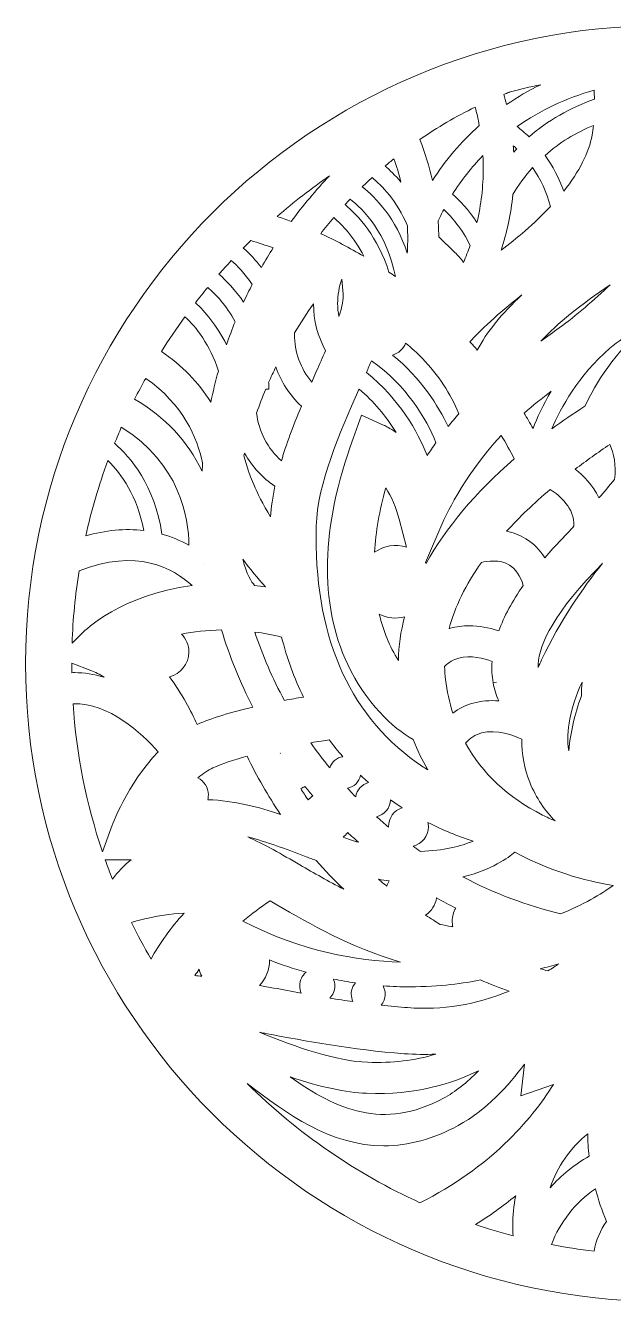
# Model space of a CAD drawing. Header units: millimetres. Extents: x -92 to 553, y -779 to 225.
# Drawn here: x 246.1 to 386.5, y -456.4 to -151.6 of the extents above; entities that cross this region are included whole.
import ezdxf

# ---------------------------------------------------------------- set-up
doc = ezdxf.new("R2010")
doc.units = ezdxf.units.MM
doc.header["$MEASUREMENT"] = 0
doc.layers.add('Layer 7', color=7, linetype='Continuous')

msp = doc.modelspace()

# ---------------------------------------------------------------- linework, layer by layer
at = {"layer": 'Layer 7', "lineweight": 0}
for points, knots in [([(398.47, -151.61), (314.43, -151.61), (246.07, -219.98), (246.07, -304.01), (246.07, -387.59), (314.05, -455.95), (397.62, -456.41), (397.62, -456.41), (399.38, -456.41), (399.38, -456.41), (482.91, -455.92), (550.87, -387.55), (550.87, -304.01), (550.87, -219.98), (482.5, -151.61), (398.47, -151.61)], [0, 0, 0, 0, 1, 1, 1, 2, 2, 2, 3, 3, 3, 4, 4, 4, 5, 5, 5, 5]), ([(360.3, -168.05), (360.69, -167.9), (361.09, -167.74), (361.49, -167.59), (361.49, -167.59), (361.59, -167.55), (361.59, -167.55), (364.05, -166.88), (366.55, -166.28), (369.09, -165.74), (366.25, -167.12), (363.53, -168.7), (360.94, -170.46), (360.74, -169.64), (360.52, -168.84), (360.3, -168.05)], [0, 0, 0, 0, 1, 1, 1, 2, 2, 2, 3, 3, 3, 4, 4, 4, 5, 5, 5, 5]), ([(366.32, -178.22), (365.24, -177.17), (364.25, -176.36), (363.45, -175.76), (369.04, -171.83), (375.21, -168.91), (381.82, -167.05), (381.87, -167.71), (381.9, -168.43), (381.93, -169.21), (376.13, -171.22), (370.76, -174.32), (366.32, -178.22)], [0, 0, 0, 0, 1, 1, 1, 2, 2, 2, 3, 3, 3, 4, 4, 4, 4]), ([(343.24, -188.65), (342.49, -185.28), (341.47, -181.99), (340.2, -178.84), (344.43, -175.93), (348.88, -173.33), (353.45, -171.1), (353.8, -172.44), (354.13, -173.9), (354.42, -175.53), (350.05, -179.41), (346.29, -183.82), (343.24, -188.65)], [0, 0, 0, 0, 1, 1, 1, 2, 2, 2, 3, 3, 3, 4, 4, 4, 4]), ([(381.7, -175.48), (381.61, -176.32), (381.5, -177.08), (381.37, -177.81), (380.6, -181.97), (378.33, -186.46), (374.59, -191.15), (373.48, -188.06), (371.98, -185.2), (370.12, -182.62), (373.53, -179.61), (377.42, -177.22), (381.7, -175.48)], [0, 0, 0, 0, 1, 1, 1, 2, 2, 2, 3, 3, 3, 4, 4, 4, 4]), ([(353.85, -198.64), (351.85, -195.58), (349.7, -193.36), (348.03, -191.9), (350.11, -188.59), (352.54, -185.5), (355.28, -182.69), (355.34, -183.77), (355.37, -184.77), (355.37, -185.71), (355.37, -190.05), (354.86, -194.39), (353.85, -198.64)], [0, 0, 0, 0, 1, 1, 1, 2, 2, 2, 3, 3, 3, 4, 4, 4, 4]), ([(362.53, -180.32), (362.81, -180.57), (363.09, -180.83), (363.37, -181.09), (363.11, -181.36), (362.88, -181.62), (362.65, -181.87), (362.61, -181.37), (362.58, -180.85), (362.53, -180.32)], [0, 0, 0, 0, 1, 1, 1, 2, 2, 2, 3, 3, 3, 3]), ([(331.93, -185.18), (332.67, -184.55), (333.37, -183.97), (334.03, -183.44), (334.69, -185.25), (335.25, -187.11), (335.72, -189.01), (334.35, -187.38), (333.03, -186.11), (331.93, -185.18)], [0, 0, 0, 0, 1, 1, 1, 2, 2, 2, 3, 3, 3, 3]), ([(367.14, -185.56), (369.03, -188.3), (370.47, -191.41), (371.43, -194.82), (367.52, -199), (363.16, -202.62), (359.65, -205.28), (361.05, -201), (361.98, -196.55), (362.45, -192.01), (363.71, -189.76), (365.29, -187.59), (367.14, -185.56)], [0, 0, 0, 0, 1, 1, 1, 2, 2, 2, 3, 3, 3, 4, 4, 4, 4]), ([(306.13, -197.21), (310.12, -193.75), (314.32, -190.51), (318.66, -187.51), (315.39, -190.95), (312.33, -194.59), (309.51, -198.42), (308.38, -198), (307.25, -197.59), (306.13, -197.21)], [0, 0, 0, 0, 1, 1, 1, 2, 2, 2, 3, 3, 3, 3]), ([(337.21, -205.95), (334.53, -197.71), (329.74, -192.73), (326.49, -190.14), (327.28, -189.36), (328.04, -188.64), (328.8, -187.94), (331.08, -189.78), (334.76, -193.45), (337.25, -199.48), (337.3, -200.45), (337.33, -201.42), (337.33, -202.4), (337.33, -203.57), (337.29, -204.75), (337.21, -205.95)], [0, 0, 0, 0, 1, 1, 1, 2, 2, 2, 3, 3, 3, 4, 4, 4, 5, 5, 5, 5]), ([(332.81, -210.5), (330.26, -202.11), (325.44, -196.97), (322.38, -194.39), (322.78, -193.95), (323.18, -193.52), (323.58, -193.09), (326.61, -195.42), (332.4, -201.12), (334.38, -211.59), (333.86, -211.23), (333.33, -210.86), (332.81, -210.5)], [0, 0, 0, 0, 1, 1, 1, 2, 2, 2, 3, 3, 3, 4, 4, 4, 4]), ([(326.87, -206.74), (323.51, -204.75), (320.06, -202.94), (316.56, -201.34), (317.56, -200.03), (318.6, -198.74), (319.65, -197.48), (321.62, -199.12), (324.56, -202.11), (326.87, -206.74)], [0, 0, 0, 0, 1, 1, 1, 2, 2, 2, 3, 3, 3, 3]), ([(352.24, -204.15), (351.76, -205.52), (351.23, -206.87), (350.65, -208.18), (350.01, -207.3), (349.33, -206.51), (348.61, -205.82), (348.61, -205.82), (344.73, -202.09), (344.73, -202.09), (344.73, -200.93), (344.68, -199.71), (344.59, -198.29), (344.98, -197.42), (345.42, -196.52), (345.93, -195.56), (347.86, -197.35), (350.3, -200.16), (352.24, -204.15)], [0, 0, 0, 0, 1, 1, 1, 2, 2, 2, 3, 3, 3, 4, 4, 4, 5, 5, 5, 6, 6, 6, 6]), ([(302.39, -209.44), (301.08, -207.71), (299.63, -206.15), (298.06, -204.77), (298.65, -204.18), (299.24, -203.58), (299.84, -202.99), (301.64, -203.52), (303.44, -204.1), (305.19, -204.72), (304.29, -206.15), (303.37, -207.69), (302.39, -209.44)], [0, 0, 0, 0, 1, 1, 1, 2, 2, 2, 3, 3, 3, 4, 4, 4, 4]), ([(300.18, -213.47), (299.5, -214.8), (298.82, -216.2), (298.13, -217.71), (296.12, -214.67), (293.95, -212.47), (292.26, -211.02), (293.18, -209.96), (294.16, -208.88), (295.21, -207.76), (296.61, -208.98), (298.44, -210.84), (300.18, -213.47)], [0, 0, 0, 0, 1, 1, 1, 2, 2, 2, 3, 3, 3, 4, 4, 4, 4]), ([(320.6, -218), (320.6, -216.03), (320.93, -214.09), (321.57, -212.21), (321.58, -212.22), (321.59, -212.22), (321.6, -212.23), (321.6, -212.23), (321.93, -215.8), (321.93, -215.8), (322.04, -216.88), (321.69, -218.67), (320.88, -221.13), (320.7, -220.1), (320.6, -219.05), (320.6, -218)], [0, 0, 0, 0, 1, 1, 1, 2, 2, 2, 3, 3, 3, 4, 4, 4, 5, 5, 5, 5]), ([(286.63, -217.85), (287.57, -216.63), (288.56, -215.4), (289.59, -214.16), (291.51, -215.81), (294.01, -218.47), (296.11, -222.4), (295.39, -224.17), (294.71, -226.01), (294.06, -227.9), (291.78, -223.2), (288.91, -219.93), (286.63, -217.85)], [0, 0, 0, 0, 1, 1, 1, 2, 2, 2, 3, 3, 3, 4, 4, 4, 4]), ([(353.95, -229.14), (353.36, -228.47), (352.77, -227.81), (352.17, -227.17), (354.57, -224.58), (358.7, -220.5), (364.61, -215.95), (359.71, -220.49), (356.14, -224.89), (353.95, -229.14)], [0, 0, 0, 0, 1, 1, 1, 2, 2, 2, 3, 3, 3, 3]), ([(369.12, -227.02), (373.06, -222.79), (378.61, -218.28), (385.69, -213.56), (381.89, -217.11), (377.51, -220.94), (373.5, -223.84), (372.06, -224.88), (370.59, -225.95), (369.12, -227.02)], [0, 0, 0, 0, 1, 1, 1, 2, 2, 2, 3, 3, 3, 3]), ([(317.7, -229.28), (317, -230.9), (316.28, -232.53), (315.58, -234.12), (315.58, -234.12), (314.41, -236.77), (314.41, -236.77), (311.74, -233.59), (310.27, -229.57), (310.27, -225.33), (310.27, -225.23), (310.28, -225.13), (310.29, -225.03), (310.29, -225.03), (310.29, -225), (310.29, -225), (311.71, -222.64), (313.23, -220.33), (314.82, -218.12), (314.84, -222), (315.83, -225.85), (317.7, -229.28)], [0, 0, 0, 0, 1, 1, 1, 2, 2, 2, 3, 3, 3, 4, 4, 4, 5, 5, 5, 6, 6, 6, 7, 7, 7, 7]), ([(292.11, -234.15), (291.42, -236.66), (290.82, -239.16), (290.31, -241.62), (287.36, -236.85), (283.4, -232.78), (278.52, -229.48), (280.24, -226.73), (282.13, -223.94), (284.14, -221.17), (286.82, -223.68), (290.14, -227.85), (292.11, -234.15)], [0, 0, 0, 0, 1, 1, 1, 2, 2, 2, 3, 3, 3, 4, 4, 4, 4]), ([(371.72, -247.96), (373.85, -242.89), (378.01, -235.36), (385.61, -228.65), (387.7, -227.1), (389.48, -225.72), (390.99, -224.48), (392.09, -223.72), (393.25, -222.99), (394.43, -222.3), (394.54, -222.37), (394.65, -222.44), (394.76, -222.51), (394.76, -222.51), (394.76, -222.86), (394.76, -222.86), (386.67, -229.65), (382.1, -237.25), (379.66, -242.53), (376.9, -244.3), (374.24, -246.12), (371.72, -247.96)], [0, 0, 0, 0, 1, 1, 1, 2, 2, 2, 3, 3, 3, 4, 4, 4, 5, 5, 5, 6, 6, 6, 7, 7, 7, 7]), ([(346.97, -247.43), (344.63, -242.42), (340.56, -235.89), (333.72, -230.32), (335.14, -229.91), (336.29, -228.85), (336.83, -227.48), (338.26, -228.65), (339.59, -229.88), (340.82, -231.15), (344.63, -235.09), (347.55, -239.52), (349.51, -244.35), (348.66, -245.33), (347.82, -246.35), (346.97, -247.43)], [0, 0, 0, 0, 1, 1, 1, 2, 2, 2, 3, 3, 3, 4, 4, 4, 5, 5, 5, 5]), ([(304.17, -237.65), (304.16, -237.45), (304.15, -237.27), (304.13, -237.09), (304.13, -237.09), (304.12, -236.91), (304.12, -236.91), (304.69, -235.6), (305.26, -234.37), (305.83, -233.18), (307.07, -236.76), (309.16, -239.95), (311.93, -242.55), (309.84, -247.55), (308.31, -251.73), (307.17, -255.57), (303.87, -252.67), (301.74, -248.6), (301.23, -244.21), (301.9, -242.32), (302.64, -240.4), (303.43, -238.5), (303.43, -238.5), (304.2, -238.47), (304.2, -238.47), (304.2, -238.47), (304.17, -237.65), (304.17, -237.65)], [0, 0, 0, 0, 1, 1, 1, 2, 2, 2, 3, 3, 3, 4, 4, 4, 5, 5, 5, 6, 6, 6, 7, 7, 7, 8, 8, 8, 9, 9, 9, 9]), ([(344.08, -251.26), (343.37, -252.27), (342.66, -253.3), (341.98, -254.33), (339.67, -248.53), (335.36, -240.87), (327.46, -234.49), (327.87, -233.54), (328.28, -232.6), (328.67, -231.67), (337.16, -237.67), (341.71, -245.51), (344.08, -251.26)], [0, 0, 0, 0, 1, 1, 1, 2, 2, 2, 3, 3, 3, 4, 4, 4, 4]), ([(288.23, -258.04), (284.8, -250.92), (279.39, -245.15), (272.12, -240.86), (272.97, -239.2), (273.85, -237.53), (274.76, -235.89), (283.71, -242.07), (287.1, -250.21), (288.35, -256.07), (288.31, -256.76), (288.27, -257.41), (288.23, -258.04)], [0, 0, 0, 0, 1, 1, 1, 2, 2, 2, 3, 3, 3, 4, 4, 4, 4]), ([(331.72, -247.12), (331.72, -247.12), (326.32, -244.72), (326.32, -244.72), (326.32, -244.72), (324.31, -250.27), (324.31, -250.27), (316.57, -271.46), (316.13, -289.62), (322.99, -304.25), (327.24, -313.32), (333.8, -319.43), (338.63, -322.2), (339.6, -324.7), (340.76, -327.12), (342.12, -329.42), (341.17, -328.82), (340.24, -328.2), (339.35, -327.56), (322.89, -315.73), (314.87, -296.78), (315.49, -271.23), (315.74, -261.04), (321.02, -249.09), (325.69, -238.54), (325.69, -238.54), (325.73, -238.44), (325.73, -238.44), (329.17, -241.4), (332.12, -244.88), (334.54, -248.82), (333.09, -247.77), (332.02, -247.25), (331.72, -247.12)], [0, 0, 0, 0, 1, 1, 1, 2, 2, 2, 3, 3, 3, 4, 4, 4, 5, 5, 5, 6, 6, 6, 7, 7, 7, 8, 8, 8, 9, 9, 9, 10, 10, 10, 11, 11, 11, 11]), ([(365.12, -244.21), (367.22, -242.37), (369.45, -240.58), (371.62, -238.93), (369.58, -242.3), (368.19, -245.4), (367.25, -247.87), (366.51, -246.55), (365.81, -245.34), (365.12, -244.21)], [0, 0, 0, 0, 1, 1, 1, 2, 2, 2, 3, 3, 3, 3]), ([(278.62, -273.11), (276.97, -261.51), (271.06, -254.66), (267.34, -251.41), (267.9, -250.03), (268.43, -248.76), (268.94, -247.59), (282.91, -256.15), (285, -269.22), (285.09, -275.75), (283.06, -274.63), (280.89, -273.74), (278.62, -273.11)], [0, 0, 0, 0, 1, 1, 1, 2, 2, 2, 3, 3, 3, 4, 4, 4, 4]), ([(341.74, -280.11), (341.69, -280.03), (341.64, -279.95), (341.6, -279.88), (341.6, -279.88), (345.68, -270.28), (345.68, -270.28), (345.87, -269.83), (350.4, -259.56), (359.67, -249.52), (360.77, -251.36), (361.8, -253.24), (362.76, -255.11), (353.46, -263.22), (346.39, -271.62), (341.74, -280.11)], [0, 0, 0, 0, 1, 1, 1, 2, 2, 2, 3, 3, 3, 4, 4, 4, 5, 5, 5, 5]), ([(386.7, -260.05), (385.47, -261.55), (384.22, -263.03), (382.99, -264.47), (381.55, -261.41), (379.29, -259.13), (377.33, -257.59), (379.95, -255.59), (382.72, -253.6), (385.6, -251.67), (386.47, -253.74), (387.22, -256.66), (386.7, -260.05)], [0, 0, 0, 0, 1, 1, 1, 2, 2, 2, 3, 3, 3, 4, 4, 4, 4]), ([(260.44, -273.53), (261.78, -267.49), (263.56, -261.45), (265.74, -255.54), (269, -258.74), (272.78, -264.04), (274.28, -272.25), (269.84, -271.71), (265.21, -272.16), (260.44, -273.53)], [0, 0, 0, 0, 1, 1, 1, 2, 2, 2, 3, 3, 3, 3]), ([(304.56, -269), (300.84, -262.92), (299.33, -258.1), (299.31, -258.06), (299.31, -258.06), (298.23, -254.43), (298.23, -254.43), (298.28, -254.21), (298.33, -253.99), (298.38, -253.78), (300.16, -256.93), (302.62, -259.63), (305.61, -261.67), (305.07, -264.26), (304.72, -266.68), (304.56, -269)], [0, 0, 0, 0, 1, 1, 1, 2, 2, 2, 3, 3, 3, 4, 4, 4, 5, 5, 5, 5]), ([(329.39, -277.45), (329.69, -272.61), (330.6, -267.45), (332.08, -262.07), (333.47, -264.19), (334.54, -266.68), (335.28, -269.51), (335.28, -269.51), (337.04, -276.23), (337.04, -276.23), (334.48, -275.37), (331.55, -275.85), (329.39, -277.45)], [0, 0, 0, 0, 1, 1, 1, 2, 2, 2, 3, 3, 3, 4, 4, 4, 4]), ([(365.5, -274.19), (364.12, -273.34), (362.59, -272.75), (360.93, -272.43), (363.96, -269.09), (367.45, -265.73), (371.33, -262.43), (373.73, -263.95), (377.14, -266.89), (377.03, -271.19), (376.05, -272.25), (375.06, -273.32), (374.04, -274.38), (372.65, -275.83), (371.31, -277.3), (370.04, -278.77), (368.85, -276.84), (367.33, -275.3), (365.5, -274.19)], [0, 0, 0, 0, 1, 1, 1, 2, 2, 2, 3, 3, 3, 4, 4, 4, 5, 5, 5, 6, 6, 6, 6]), ([(257.18, -299.16), (257.38, -293.4), (257.94, -287.61), (258.85, -281.91), (272.6, -276.37), (281.31, -281.2), (285.82, -285.41), (268.99, -287.52), (260.11, -296.23), (259.72, -296.61), (259.72, -296.61), (257.18, -299.16), (257.18, -299.16)], [0, 0, 0, 0, 1, 1, 1, 2, 2, 2, 3, 3, 3, 4, 4, 4, 4]), ([(288.57, -280.1), (288.57, -280.1), (288.57, -280.1), (288.57, -280.1), (288.57, -280.1), (288.57, -280.1), (288.57, -280.1), (288.57, -280.1), (288.57, -280.1), (288.57, -280.1)], [0, 0, 0, 0, 1, 1, 1, 2, 2, 2, 3, 3, 3, 3]), ([(300.75, -285.37), (300.08, -284.58), (298.73, -282.61), (297.98, -279.08), (299.66, -281.42), (301.47, -283.64), (303.39, -285.72), (302.51, -285.59), (301.62, -285.47), (300.75, -285.37)], [0, 0, 0, 0, 1, 1, 1, 2, 2, 2, 3, 3, 3, 3]), ([(352, -294.99), (350.45, -294.99), (348.95, -295.19), (347.55, -295.58), (347.44, -295.61), (347.33, -295.64), (347.22, -295.67), (348.57, -290.5), (351.15, -285.19), (354.92, -279.86), (356.18, -279.56), (359.28, -279.05), (361.65, -280.52), (363.12, -281.42), (364.21, -283.04), (364.91, -285.35), (362.29, -289.12), (360.33, -292.78), (359.09, -296.22), (356.65, -295.41), (354.27, -294.99), (352, -294.99)], [0, 0, 0, 0, 1, 1, 1, 2, 2, 2, 3, 3, 3, 4, 4, 4, 5, 5, 5, 6, 6, 6, 7, 7, 7, 7]), ([(368.44, -304.99), (368.43, -300.62), (371.09, -293.37), (381.99, -282.02), (382.62, -281.37), (383.24, -280.72), (383.84, -280.08), (379.11, -285.99), (373.78, -293.75), (369.3, -303.11), (369, -303.74), (368.71, -304.37), (368.44, -304.99)], [0, 0, 0, 0, 1, 1, 1, 2, 2, 2, 3, 3, 3, 4, 4, 4, 4]), ([(336.57, -292.87), (335.66, -296.35), (335.17, -299.83), (335.1, -303.26), (333.03, -299.96), (331.5, -296.26), (330.52, -292.21), (332.37, -293.18), (334.59, -293.41), (336.57, -292.87)], [0, 0, 0, 0, 1, 1, 1, 2, 2, 2, 3, 3, 3, 3]), ([(285.06, -301.28), (285.06, -299.64), (284.42, -298.11), (283.31, -296.99), (286.18, -296.4), (289.38, -296.06), (292.86, -295.99), (294.8, -302.34), (297.32, -308.53), (300.36, -314.41), (294.98, -315.68), (290.51, -317.08), (287.03, -318.57), (285.63, -315.45), (283.45, -311.25), (280.43, -307.22), (283.09, -306.55), (285.06, -304.14), (285.06, -301.28)], [0, 0, 0, 0, 1, 1, 1, 2, 2, 2, 3, 3, 3, 4, 4, 4, 5, 5, 5, 6, 6, 6, 6]), ([(307.21, -297.68), (308.5, -302.76), (310.25, -307.58), (312.42, -312.03), (310.89, -312.28), (309.38, -312.54), (307.89, -312.82), (305.06, -307.62), (302.68, -302.13), (300.79, -296.49), (302.9, -296.77), (305.05, -297.17), (307.21, -297.68)], [0, 0, 0, 0, 1, 1, 1, 2, 2, 2, 3, 3, 3, 4, 4, 4, 4]), ([(257.74, -306.19), (257.53, -306.19), (257.32, -306.19), (257.11, -306.2), (257.1, -305.47), (257.1, -304.74), (257.1, -304.01), (257.1, -304.01), (257.1, -303.93), (257.1, -303.93), (257.1, -303.93), (261.67, -305.66), (261.67, -305.66), (262.73, -306.07), (263.78, -306.6), (264.81, -307.25), (262.45, -306.55), (260.08, -306.19), (257.74, -306.19)], [0, 0, 0, 0, 1, 1, 1, 2, 2, 2, 3, 3, 3, 4, 4, 4, 5, 5, 5, 6, 6, 6, 6]), ([(359.08, -312.96), (356.92, -312.77), (354.87, -312.94), (352.95, -313.47), (351.18, -313.96), (349.55, -314.76), (348.07, -315.84), (347.28, -313.3), (346.7, -310.61), (346.35, -307.81), (346.23, -306.85), (346.17, -305.85), (346.15, -304.69), (347.13, -303.73), (348.26, -303.06), (349.5, -302.72), (352.36, -301.93), (355.55, -302.79), (357.49, -303.52), (357.36, -305.3), (357.44, -307.01), (357.73, -308.61), (357.73, -308.61), (358.54, -308.47), (358.54, -308.47), (358.54, -308.47), (357.73, -308.61), (357.73, -308.61), (358, -310.13), (358.46, -311.59), (359.08, -312.96)], [0, 0, 0, 0, 1, 1, 1, 2, 2, 2, 3, 3, 3, 4, 4, 4, 5, 5, 5, 6, 6, 6, 7, 7, 7, 8, 8, 8, 9, 9, 9, 10, 10, 10, 10]), ([(378.97, -308.47), (378.88, -309.57), (378.82, -310.67), (378.79, -311.76), (377.17, -316.17), (376.17, -320.55), (375.8, -324.84), (375.04, -320.14), (376.1, -314.65), (378.97, -308.47)], [0, 0, 0, 0, 1, 1, 1, 2, 2, 2, 3, 3, 3, 3]), ([(277.75, -325.09), (270.41, -332.63), (266.58, -343.03), (266.42, -343.48), (266.42, -343.48), (264.42, -348.97), (264.42, -348.97), (260.58, -337.56), (258.23, -325.7), (257.42, -313.61), (266.04, -313.43), (273.76, -320.58), (277.75, -325.09)], [0, 0, 0, 0, 1, 1, 1, 2, 2, 2, 3, 3, 3, 4, 4, 4, 4]), ([(354.91, -320.61), (358.6, -319.58), (362.81, -321.28), (364.55, -322.12), (364.58, -325.73), (365.23, -329.16), (366.47, -332.33), (368, -336.24), (370.26, -339.3), (372.5, -341.61), (371.48, -341.17), (370.49, -340.7), (369.53, -340.21), (361.24, -335.97), (355.05, -330.2), (351.13, -323.04), (352.22, -321.82), (353.49, -321.01), (354.91, -320.61)], [0, 0, 0, 0, 1, 1, 1, 2, 2, 2, 3, 3, 3, 4, 4, 4, 5, 5, 5, 6, 6, 6, 6]), ([(318.61, -322.24), (319.63, -323.63), (320.7, -324.97), (321.83, -326.27), (320.35, -326.47), (319.14, -327.53), (318.72, -328.93), (317.09, -326.94), (315.57, -324.93), (314.17, -322.94), (315.97, -322.63), (317.49, -322.4), (318.61, -322.24)], [0, 0, 0, 0, 1, 1, 1, 2, 2, 2, 3, 3, 3, 4, 4, 4, 4]), ([(306.94, -325.51), (306.94, -325.51), (306.93, -325.51), (306.93, -325.52), (306.91, -325.48), (306.89, -325.44), (306.87, -325.41), (306.89, -325.44), (306.92, -325.47), (306.94, -325.51)], [0, 0, 0, 0, 1, 1, 1, 2, 2, 2, 3, 3, 3, 3]), ([(287.25, -331.3), (288.44, -330.28), (289.64, -329.49), (290.83, -328.95), (292.92, -328), (295.66, -327.06), (298.98, -326.15), (301.29, -330.96), (303.97, -335.62), (306.96, -340.05), (301.87, -338.34), (296.01, -336.78), (289.58, -336.54), (289.68, -336.17), (289.72, -335.79), (289.72, -335.4), (289.72, -333.66), (288.73, -332.09), (287.25, -331.3)], [0, 0, 0, 0, 1, 1, 1, 2, 2, 2, 3, 3, 3, 4, 4, 4, 5, 5, 5, 6, 6, 6, 6]), ([(326.08, -330.71), (326.7, -331.3), (327.33, -331.88), (327.97, -332.45), (326.38, -332.87), (325.15, -334.2), (324.9, -335.86), (324.23, -335.17), (323.57, -334.48), (322.92, -333.77), (324.51, -333.53), (325.79, -332.29), (326.08, -330.71)], [0, 0, 0, 0, 1, 1, 1, 2, 2, 2, 3, 3, 3, 4, 4, 4, 4]), ([(312.77, -333.38), (313.38, -334.12), (314.01, -334.88), (314.66, -335.64), (314.26, -335.91), (313.89, -336.22), (313.56, -336.57), (312.94, -335.68), (312.34, -334.78), (311.77, -333.89), (312.12, -333.76), (312.46, -333.59), (312.77, -333.38)], [0, 0, 0, 0, 1, 1, 1, 2, 2, 2, 3, 3, 3, 4, 4, 4, 4]), ([(332.72, -343.08), (331.75, -342.27), (330.79, -341.44), (329.85, -340.6), (331.73, -340.23), (333.17, -338.58), (333.21, -336.59), (334.13, -337.25), (335.06, -337.88), (336, -338.48), (334.1, -339.11), (332.72, -340.91), (332.72, -343.02), (332.72, -343.04), (332.72, -343.06), (332.72, -343.08)], [0, 0, 0, 0, 1, 1, 1, 2, 2, 2, 3, 3, 3, 4, 4, 4, 5, 5, 5, 5]), ([(325.55, -346.72), (324.25, -346.33), (323.01, -345.92), (321.89, -345.52), (322.3, -345.19), (322.67, -344.81), (322.99, -344.38), (323.83, -345.17), (324.69, -345.95), (325.55, -346.72)], [0, 0, 0, 0, 1, 1, 1, 2, 2, 2, 3, 3, 3, 3]), ([(342.27, -343.02), (342.27, -342.68), (342.23, -342.35), (342.16, -342.02), (345.62, -343.77), (349.26, -345.27), (352.92, -346.44), (350.06, -347.61), (345.92, -348.73), (340.36, -348.88), (339.79, -348.49), (339.21, -348.08), (338.62, -347.66), (340.71, -347.15), (342.27, -345.26), (342.27, -343.02)], [0, 0, 0, 0, 1, 1, 1, 2, 2, 2, 3, 3, 3, 4, 4, 4, 5, 5, 5, 5]), ([(312.72, -350.03), (313.64, -350.38), (314.56, -350.73), (315.48, -351.07), (317.56, -353.45), (319.76, -355.74), (322.04, -357.93), (318.4, -356.05), (314.97, -354.07), (311.59, -352.12), (307.17, -349.55), (303.11, -347.2), (299.13, -345.45), (303.79, -346.63), (308.3, -348.35), (312.72, -350.03)], [0, 0, 0, 0, 1, 1, 1, 2, 2, 2, 3, 3, 3, 4, 4, 4, 5, 5, 5, 5]), ([(350.51, -354.99), (357.38, -353.3), (361.35, -350.42), (362.92, -349.07), (372.53, -354.33), (382.03, -356.36), (386.38, -357.06), (383.48, -359.09), (379.2, -361.69), (373.84, -363.8), (365.74, -361.84), (357.91, -358.88), (350.51, -354.99)], [0, 0, 0, 0, 1, 1, 1, 2, 2, 2, 3, 3, 3, 4, 4, 4, 4]), ([(271.26, -350.88), (269.58, -352.27), (268.09, -353.82), (266.81, -355.52), (266.21, -353.98), (265.63, -352.43), (265.08, -350.88), (265.08, -350.88), (271.26, -350.88), (271.26, -350.88)], [0, 0, 0, 0, 1, 1, 1, 2, 2, 2, 3, 3, 3, 3]), ([(332.87, -355.93), (332.64, -356.33), (332.45, -356.75), (332.31, -357.19), (331.66, -356.65), (331.02, -356.1), (330.39, -355.54), (331.23, -355.69), (332.05, -355.83), (332.87, -355.93)], [0, 0, 0, 0, 1, 1, 1, 2, 2, 2, 3, 3, 3, 3]), ([(304.45, -360.73), (304.45, -360.73), (306.09, -361.67), (306.09, -361.67), (313.99, -366.24), (323.56, -371.78), (335.59, -375.32), (325.34, -375.04), (311.94, -372.84), (297.97, -365.55), (300.01, -363.84), (302.18, -362.22), (304.45, -360.73)], [0, 0, 0, 0, 1, 1, 1, 2, 2, 2, 3, 3, 3, 4, 4, 4, 4]), ([(347.95, -365.53), (347.95, -365.99), (348, -366.45), (348.11, -366.9), (348, -366.88), (347.88, -366.86), (347.77, -366.84), (346.86, -366.69), (345.96, -366.52), (345.08, -366.34), (343.96, -365.66), (342.81, -364.93), (341.6, -364.11), (342.99, -363.16), (343.95, -361.68), (344.22, -360), (345.72, -360.85), (347.25, -361.67), (348.79, -362.44), (348.25, -363.38), (347.95, -364.44), (347.95, -365.53)], [0, 0, 0, 0, 1, 1, 1, 2, 2, 2, 3, 3, 3, 4, 4, 4, 5, 5, 5, 6, 6, 6, 7, 7, 7, 7]), ([(283.96, -363.61), (280.76, -367.12), (278.06, -370.88), (276.03, -374.63), (274.38, -371.77), (272.81, -368.83), (271.35, -365.85), (271.35, -365.85), (271.78, -365.72), (271.78, -365.72), (272, -365.64), (276.98, -364.1), (283.96, -363.61)], [0, 0, 0, 0, 1, 1, 1, 2, 2, 2, 3, 3, 3, 4, 4, 4, 4]), ([(304.33, -374.91), (304.33, -374.88), (304.33, -374.85), (304.33, -374.82), (307.2, -375.95), (310.12, -376.95), (313.05, -377.78), (312.12, -378.55), (311.53, -379.71), (311.53, -381), (311.53, -381.62), (311.66, -382.21), (311.91, -382.75), (309.66, -382.34), (307.47, -381.93), (305.35, -381.53), (304.2, -381.31), (303.08, -381.1), (301.97, -380.9), (303.47, -379.3), (304.33, -377.17), (304.33, -374.91)], [0, 0, 0, 0, 1, 1, 1, 2, 2, 2, 3, 3, 3, 4, 4, 4, 5, 5, 5, 6, 6, 6, 7, 7, 7, 7]), ([(287.52, -377), (287.67, -377.59), (287.88, -378.17), (288.15, -378.72), (287.59, -378.66), (287.05, -378.61), (286.53, -378.57), (286.84, -378.05), (287.18, -377.52), (287.52, -377)], [0, 0, 0, 0, 1, 1, 1, 2, 2, 2, 3, 3, 3, 3]), ([(368.95, -376.92), (370.44, -376.58), (371.92, -376.18), (373.38, -375.72), (372.67, -376.23), (371.81, -376.82), (370.81, -377.46), (370.19, -377.29), (369.57, -377.11), (368.95, -376.92)], [0, 0, 0, 0, 1, 1, 1, 2, 2, 2, 3, 3, 3, 3]), ([(319.58, -379.38), (321.33, -379.74), (323.09, -380.04), (324.85, -380.3), (324.22, -381.01), (323.84, -381.95), (323.84, -382.97), (323.84, -383.61), (323.99, -384.22), (324.26, -384.77), (322.44, -384.52), (320.59, -384.23), (318.71, -383.93), (319.46, -383.17), (319.91, -382.14), (319.91, -381), (319.91, -380.43), (319.8, -379.88), (319.58, -379.38)], [0, 0, 0, 0, 1, 1, 1, 2, 2, 2, 3, 3, 3, 4, 4, 4, 5, 5, 5, 6, 6, 6, 6]), ([(331.44, -381), (333.61, -381.16), (335.75, -381.24), (337.84, -381.24), (345.05, -381.24), (350.95, -380.36), (354.7, -379.61), (356.93, -380.57), (359.23, -381.47), (361.54, -382.29), (353.68, -385.52), (345.53, -386.85), (337.31, -386.22), (335.22, -386.06), (333.12, -385.87), (330.95, -385.63), (331.57, -384.91), (331.95, -383.97), (331.95, -382.97), (331.95, -382.26), (331.77, -381.59), (331.44, -381)], [0, 0, 0, 0, 1, 1, 1, 2, 2, 2, 3, 3, 3, 4, 4, 4, 5, 5, 5, 6, 6, 6, 7, 7, 7, 7]), ([(336.48, -397.22), (339, -397.41), (341.53, -397.44), (344.06, -397.33), (338.97, -398.85), (333.66, -399.48), (327.75, -399.28), (320.5, -399.02), (310.58, -395.67), (301.95, -392.11), (302.38, -392.19), (302.81, -392.27), (303.23, -392.35), (303.23, -392.35), (303.38, -392.38), (303.38, -392.38), (313.07, -394.21), (324.06, -396.28), (336.48, -397.22)], [0, 0, 0, 0, 1, 1, 1, 2, 2, 2, 3, 3, 3, 4, 4, 4, 5, 5, 5, 6, 6, 6, 6]), ([(303.52, -391.57), (303.52, -391.57), (303.52, -391.57), (303.52, -391.57), (303.52, -391.57), (303.52, -391.57), (303.52, -391.57), (303.52, -391.57), (303.52, -391.57), (303.52, -391.57)], [0, 0, 0, 0, 1, 1, 1, 2, 2, 2, 3, 3, 3, 3]), ([(331.63, -419.22), (337.53, -419.22), (343.34, -417.64), (349.37, -414.38), (356.05, -410.78), (361.44, -404.83), (365.18, -399.72), (365.18, -399.72), (364.36, -407.31), (364.36, -407.31), (364.36, -407.31), (372.11, -404.58), (372.11, -404.58), (366.73, -413.19), (357.03, -424.41), (340.25, -432.82), (325.07, -425.93), (310.98, -416.19), (299.01, -404.34), (308.31, -411.53), (318.84, -419.22), (331.63, -419.22)], [0, 0, 0, 0, 1, 1, 1, 2, 2, 2, 3, 3, 3, 4, 4, 4, 5, 5, 5, 6, 6, 6, 7, 7, 7, 7]), ([(309.28, -402.78), (316.52, -405.19), (322.62, -406.51), (327.48, -406.68), (339.29, -407.12), (347.81, -404.37), (354.2, -401.32), (351.47, -404.15), (348.67, -406.34), (345.85, -407.86), (331.52, -415.61), (320.19, -410.54), (309.28, -402.78)], [0, 0, 0, 0, 1, 1, 1, 2, 2, 2, 3, 3, 3, 4, 4, 4, 4]), ([(380.65, -421.73), (377.1, -423.73), (373.98, -426.24), (371.33, -429.23), (373.05, -424.18), (376.14, -419.73), (380.32, -416.34), (380.32, -418.1), (380.43, -419.87), (380.65, -421.73)], [0, 0, 0, 0, 1, 1, 1, 2, 2, 2, 3, 3, 3, 3]), ([(384.8, -437.28), (383.31, -439.38), (382.29, -441.81), (381.84, -444.38), (378.35, -443.97), (374.93, -443.45), (371.65, -442.82), (373.69, -437.45), (377.36, -432.78), (382.13, -429.5), (382.82, -432.06), (383.72, -434.67), (384.8, -437.28)], [0, 0, 0, 0, 1, 1, 1, 2, 2, 2, 3, 3, 3, 4, 4, 4, 4]), ([(362.47, -440.73), (359.43, -439.93), (356.42, -439.03), (353.49, -438.05), (356.86, -435.94), (360.09, -433.63), (363.11, -431.16), (362.63, -433.52), (362.39, -435.91), (362.39, -438.32), (362.39, -439.1), (362.42, -439.91), (362.47, -440.73)], [0, 0, 0, 0, 1, 1, 1, 2, 2, 2, 3, 3, 3, 4, 4, 4, 4])]:
    msp.add_open_spline(points, degree=3, knots=knots, dxfattribs=at)

doc.saveas('drawing.dxf')
